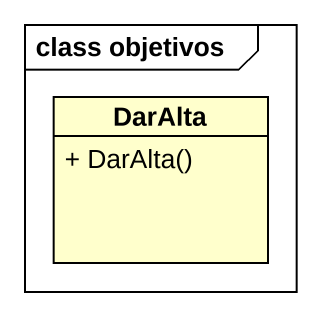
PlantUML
@startuml
mainframe class objetivos
hide circle
hide empty members
skinparam classAttributeIconSize 0
class DarAlta {
  + DarAlta()
}
@enduml
